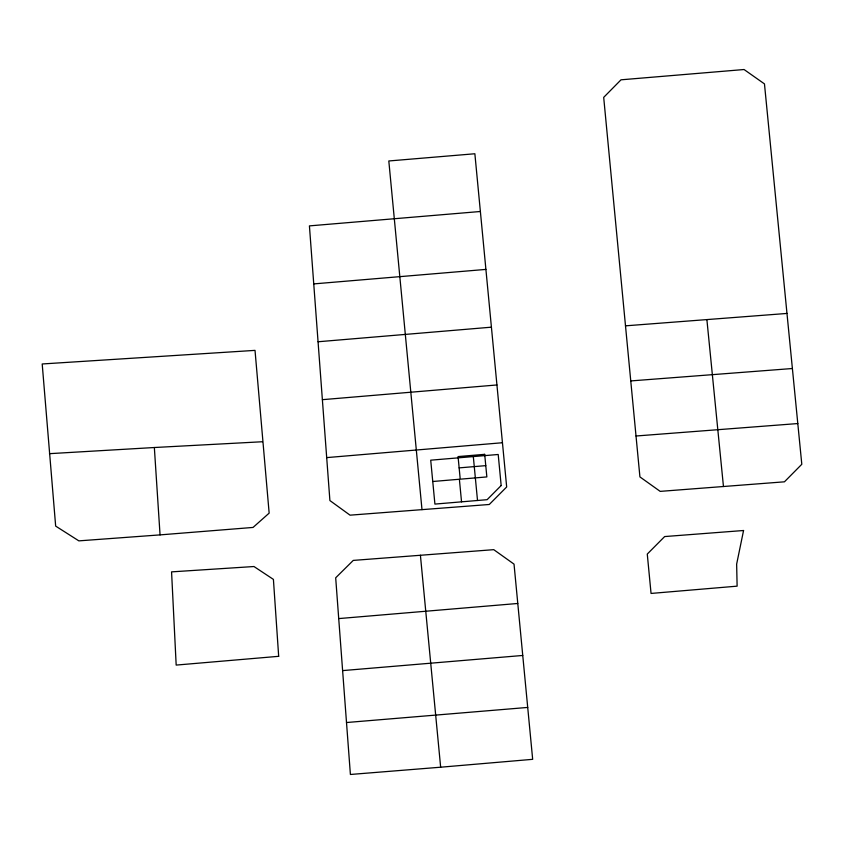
<?xml version="1.0" encoding="UTF-8"?>
<svg xmlns="http://www.w3.org/2000/svg" width="844" height="844" viewBox="0 0 844 844"><rect width="100%" height="100%" fill="white"/><g stroke="black" fill="none" stroke-linecap="round" stroke-linejoin="round"><path stroke-width="1.27" d="M480.363 211.496L309.421 225.886L329.898 500.555L350.049 515.167L489.277 504.48L506.674 486.977L474.866 153.756L388.81 160.972L421.989 509.628M485.88 269.405L313.757 283.901M496.947 384.959L322.387 399.676M326.691 457.606L502.475 442.731M338.718 618.589L335.69 577.802L353.267 560.405L493.751 549.666L514.028 564.13L532.669 759.326L440.652 767.207L350.397 774.476L338.718 618.589L517.773 603.471M318.072 341.757L491.408 327.177M459.136 467.882L485.764 465.635M432.75 481.502L459.379 479.244L461.541 501.842M342.622 670.6L522.731 655.461M346.494 722.527L527.732 707.43M625.488 325.837L786.977 313.44L801.8 464.284L784.445 481.818L660.198 491.377L639.921 476.913L603.692 97.376L621.015 79.811L744.07 69.525L764.464 83.894L786.977 313.44M160.054 534.885L253.042 527.437L269.152 513.131L255.015 350.376L42.2 363.975L55.662 526.097L78.861 540.867L160.054 534.885L154.346 447.52L49.458 453.671M792.41 368.512L630.742 380.929M797.823 423.551L636.028 436M154.346 447.52L262.473 441.739M706.913 319.844L723.456 486.513M473.315 456.583L477.514 500.492M440.652 767.207L420.407 555.246M743.564 530.507L736.643 564.13L737.118 586.158L651.051 593.438L647.274 554.065L664.661 536.562L743.564 530.507M501.167 485.543L487.125 499.68L434.913 504.09L430.714 460.18L498.203 454.483L501.167 485.543M278.678 656.315L176.174 665.083L171.564 571.873L253.97 566.524L273.414 579.395L278.678 656.315M484.688 454.336L458.06 456.583L460.223 479.181L486.851 476.923L484.688 454.336"/></g></svg>
